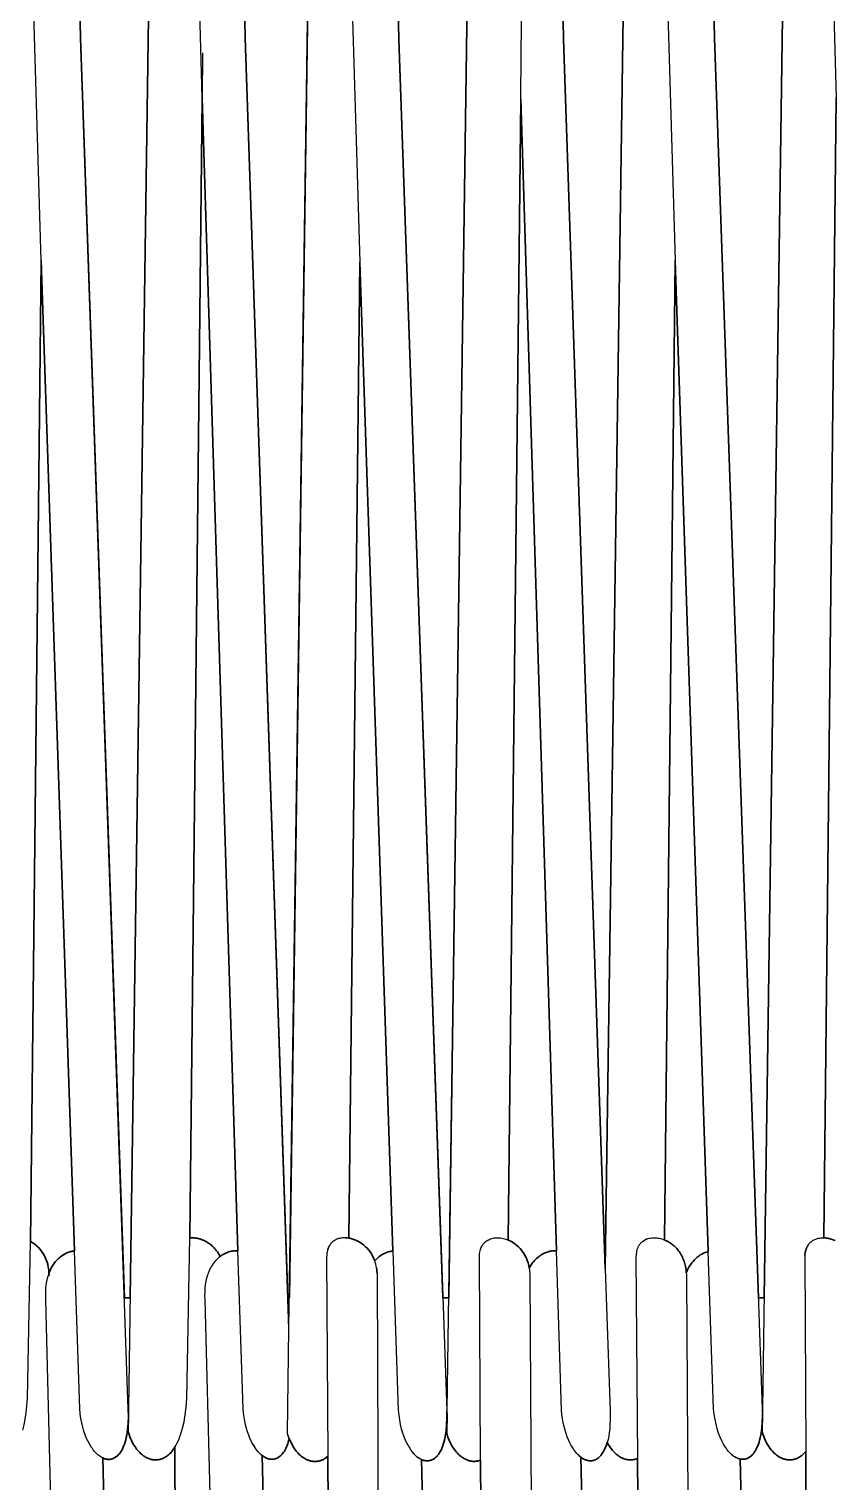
# Model space of a CAD drawing. Header units: millimetres. Extents: x 0 to 1881, y -1115 to 723.
# Drawn here: x 1247 to 1343.1, y -636 to -462.5 of the extents above; entities that cross this region are included whole.
import ezdxf

# ---------------------------------------------------------------- set-up
doc = ezdxf.new("R2010")
doc.units = ezdxf.units.MM
doc.layers.add('Blocks', color=7, linetype='Continuous')
doc.layers.add('Blocks$Inner', color=7, linetype='Continuous', lineweight=25, true_color=0x007f00)
doc.layers.add('Blocks$Outline', color=7, linetype='Continuous', lineweight=35, true_color=0xff3f3f)

# ---------------------------------------------------------------- blocks, each defined once
blk = doc.blocks.new('PK4 Lounge Chair Top')
at = {"layer": 'Blocks$Inner'}
for p, q in [((159.27, 80), (162.16, 282.22)), ((126.58, 83.06), (126.66, 83.14)), ((131.37, 81.77), (131.51, 81.51)), ((133.77, 82.11), (133.91, 82.13)), ((183.38, 82.66), (183.43, 82.76)), ((105.6, 57.18), (105.49, 57.18))]:
    blk.add_line(p, q, dxfattribs=at)
for points in [[(102.27, 60.82), (102.33, 61.55), (102.36, 62.35), (102.35, 63.23), (96.64, 226.92), (95.46, 282.34)], [(117.02, 59.43), (116.87, 59.77), (116.72, 60.14), (116.58, 60.52), (116.46, 60.93), (116.35, 61.36), (116.25, 61.81), (116.16, 62.28), (116.09, 62.78), (116.04, 63.29), (115.44, 82.15), (111.17, 219.81), (109.32, 287.45)], [(121.52, 72.84), (116.29, 226.92), (115.32, 281.6)], [(186.71, 303.68), (186.56, 303.31), (186.36, 302.74), (186.18, 302.11), (186.01, 301.43), (185.86, 300.7), (185.59, 299.07), (185.37, 297.22), (185.08, 292.82), (184.98, 287.45), (186.83, 219.81), (185.35, 83.7), (185.45, 83.69), (185.57, 83.68), (185.79, 83.65), (186.01, 83.61), (186.24, 83.55), (186.35, 83.51), (186.46, 83.47), (186.68, 83.37)], [(127.36, 287.27), (129.98, 200.19), (133.91, 82.13), (134.56, 63.12), (134.62, 62.52), (134.71, 61.96), (134.81, 61.42), (134.93, 60.91), (135.07, 60.43), (135.23, 59.98), (135.4, 59.56), (135.58, 59.17), (135.78, 58.81), (135.98, 58.49), (136.08, 58.34), (136.19, 58.19), (136.3, 58.06), (136.41, 57.93), (136.52, 57.82), (136.64, 57.71), (136.75, 57.61), (136.87, 57.51), (136.99, 57.43), (137.1, 57.35)], [(165.76, 300), (166.1, 301.66), (166.29, 302.39), (166.1, 301.66), (165.92, 300.86), (165.76, 300), (165.49, 298.07), (165.28, 295.85), (165.13, 293.35), (165.02, 287.45), (167.63, 200.36), (166.33, 83.46), (166.45, 83.4), (166.57, 83.35), (166.81, 83.22), (166.93, 83.15), (167.04, 83.08), (167.16, 83), (167.27, 82.91)], [(172.32, 302.3), (172.31, 301.3), (172.25, 300.17), (171.67, 294.42), (171.44, 292.06), (171.28, 289.34), (171.12, 282.34), (172.3, 226.92), (178.01, 63.23), (178.02, 62.42), (178, 61.68)], [(89.76, 60.75), (89.92, 61.38), (90.05, 62.07), (90.16, 62.82), (90.25, 63.63), (90.31, 64.5), (90.66, 83.27), (91.97, 200.36), (89.36, 287.45), (89.47, 293.35), (89.62, 295.85), (89.83, 298.07), (90.1, 300), (90.26, 300.86), (90.44, 301.66)], [(121.39, 60.2), (121.34, 60.36), (121.52, 72.84), (124.51, 282.05), (124.9, 282.24), (125.29, 282.46), (125.48, 282.58), (125.67, 282.71), (125.86, 282.85), (126.04, 283), (126.23, 283.17), (126.41, 283.36), (126.58, 283.57), (126.75, 283.8), (126.92, 284.05), (127.08, 284.33), (127.24, 284.64), (127.39, 284.98)], [(105.52, 282.22), (102.35, 60.54), (102.44, 60.24), (102.54, 59.95), (102.65, 59.67), (102.77, 59.41), (102.65, 59.67), (102.54, 59.95), (102.44, 60.24), (102.35, 60.54)], [(134.12, 281.69), (133.8, 281.91), (133.47, 282.16), (134.65, 226.74), (140.36, 63.05), (140.37, 62.18), (140.34, 61.38), (140.28, 60.66), (140.18, 60), (140.28, 60.66), (140.34, 61.38), (140.37, 62.18), (140.36, 63.05)], [(140.66, 59.5), (140.57, 59.71), (140.5, 59.92), (140.36, 60.36), (143.53, 282.05)], [(154.17, 62.1), (154.1, 62.6), (154.05, 63.12), (153.45, 82.15), (149.18, 219.63), (149.23, 225), (149.93, 282.16)], [(153.78, 281.48), (153.63, 281.52), (153.48, 281.57), (153.34, 281.62), (154.3, 226.74), (159.27, 80), (159.85, 63.05), (159.86, 61.92), (159.83, 61.4), (159.8, 60.91), (159.74, 60.46), (159.68, 60.03), (159.6, 59.64), (159.5, 59.27), (159.38, 58.88), (159.31, 58.7), (159.24, 58.52), (159.16, 58.36), (159.08, 58.21), (159, 58.07), (158.91, 57.94), (158.83, 57.82), (158.74, 57.7), (158.64, 57.6)], [(181.18, 282.22), (178.01, 60.54), (178.09, 60.26), (178.19, 59.99), (178.29, 59.73), (178.4, 59.48), (178.52, 59.24), (178.65, 59.01), (178.78, 58.79), (178.92, 58.59), (179.07, 58.4), (179.22, 58.22), (179.38, 58.05), (179.55, 57.9)], [(111.22, 225.18), (111.17, 219.81), (109.69, 83.69), (109.8, 83.7), (109.93, 83.71), (110.05, 83.71), (110.17, 83.7), (110.05, 83.71), (109.93, 83.71)], [(147.08, 83.63), (147.23, 83.59), (147.39, 83.55), (147.54, 83.49), (147.69, 83.43), (149.18, 219.63)], [(97.56, 59.37), (97.38, 59.75), (97.21, 60.17), (97.06, 60.62), (96.92, 61.1), (96.8, 61.61), (96.7, 62.14), (96.61, 62.7), (96.55, 63.29), (95.91, 82.14), (91.97, 200.36)], [(128.3, 83.7), (128.42, 83.69), (128.55, 83.68), (128.68, 83.66), (129.98, 200.19)], [(173.84, 58.37), (173.73, 58.53), (173.61, 58.7), (173.5, 58.87), (173.39, 59.06), (173.18, 59.46), (172.98, 59.9), (172.8, 60.38), (172.64, 60.89), (172.5, 61.44), (172.38, 62.02), (172.28, 62.64), (172.21, 63.29), (171.57, 82.06), (167.63, 200.36)], [(91.29, 82.85), (91.48, 82.68), (91.57, 82.59), (91.67, 82.5), (91.84, 82.3), (91.67, 82.5), (91.48, 82.68), (91.38, 82.77), (91.29, 82.85), (91.08, 83.01), (90.88, 83.14), (90.66, 83.27)], [(110.52, -395.02), (110.33, -394.27), (110.18, -393.45), (110.08, -392.55), (110.02, -391.57), (109.72, -362.55), (109.23, -257.04), (107.89, 58.69), (108.03, 58.91), (108.16, 59.16), (108.29, 59.42), (108.41, 59.69), (108.52, 59.99), (108.63, 60.3), (108.83, 60.98), (109, 61.74), (109.14, 62.58), (109.25, 63.5), (109.32, 64.5), (109.69, 83.69)], [(110.17, 83.7), (110.3, 83.69), (110.42, 83.67), (110.55, 83.65), (110.67, 83.63), (110.8, 83.59), (110.93, 83.56), (111.05, 83.51), (111.18, 83.47), (111.3, 83.41), (111.43, 83.35), (111.55, 83.29)], [(110.8, 83.59), (110.93, 83.56), (111.05, 83.51)], [(111.3, 83.41), (111.43, 83.35), (111.55, 83.29), (111.67, 83.22), (111.8, 83.15), (111.91, 83.07), (112.03, 82.99), (112.15, 82.9), (112.26, 82.81), (112.37, 82.71), (112.48, 82.61), (112.59, 82.5), (112.69, 82.39), (112.79, 82.27), (112.89, 82.15), (112.98, 82.02), (113.07, 81.89), (113.15, 81.76), (113.23, 81.61)], [(128.05, 83.7), (127.92, 83.69), (127.8, 83.67), (127.68, 83.65), (127.57, 83.63), (127.45, 83.6), (127.34, 83.56), (127.23, 83.52), (127.13, 83.47), (127.03, 83.41), (126.93, 83.35), (126.83, 83.29), (126.74, 83.22), (126.66, 83.14), (126.62, 83.1), (126.58, 83.06), (126.5, 82.97), (126.43, 82.87), (126.36, 82.77), (126.3, 82.67), (126.24, 82.55), (126.19, 82.43), (126.15, 82.31), (126.11, 82.18), (126.08, 82.04), (126.06, 81.9), (126.04, 81.75), (126.03, 81.6), (126.02, 81.43), (126.18, 57.63), (128.24, -257.04)], [(127.68, 83.65), (127.57, 83.63), (127.45, 83.6)], [(128.55, 83.68), (128.42, 83.69), (128.3, 83.7), (128.17, 83.7), (128.05, 83.7), (127.92, 83.69), (127.8, 83.67)], [(129.14, 83.55), (129.03, 83.58), (128.91, 83.61), (128.8, 83.64), (128.68, 83.66), (128.8, 83.64), (128.91, 83.61), (129.14, 83.55), (129.37, 83.47), (129.6, 83.37), (129.82, 83.26)], [(129.37, 83.47), (129.6, 83.37), (129.82, 83.26), (130.04, 83.13), (130.26, 82.99), (130.47, 82.82)], [(145.06, 83.3), (145.01, 83.25), (144.96, 83.21), (144.9, 83.16), (144.81, 83.07), (144.76, 83.01), (144.72, 82.96), (144.67, 82.9), (144.63, 82.85), (144.59, 82.79), (144.55, 82.72), (144.59, 82.79), (144.63, 82.85), (144.67, 82.9)], [(144.96, 83.21), (145.01, 83.25), (145.06, 83.3), (145.12, 83.34), (145.18, 83.37), (145.24, 83.41), (145.29, 83.44), (145.36, 83.47), (145.42, 83.5), (145.48, 83.53), (145.61, 83.58), (145.75, 83.62)], [(145.12, 83.34), (145.24, 83.41), (145.36, 83.47), (145.48, 83.53), (145.61, 83.58), (145.75, 83.62), (145.88, 83.65), (146.02, 83.68), (146.17, 83.69), (146.32, 83.7), (146.46, 83.7), (146.62, 83.7), (146.77, 83.68), (146.92, 83.66), (147.08, 83.63), (147.23, 83.59), (147.39, 83.55), (147.54, 83.49), (147.69, 83.43), (147.91, 83.33), (148.12, 83.22), (148.33, 83.09), (148.54, 82.95), (148.73, 82.79), (148.93, 82.61), (149.11, 82.43)], [(145.88, 83.65), (146.02, 83.68), (146.17, 83.69), (146.32, 83.7), (146.46, 83.7), (146.62, 83.7)], [(164.28, 83.57), (164.15, 83.52), (164.09, 83.49), (164.03, 83.46), (163.97, 83.43), (163.91, 83.39), (163.85, 83.36), (163.8, 83.32), (163.74, 83.28), (163.69, 83.24), (163.64, 83.19), (163.59, 83.15), (163.54, 83.1), (163.49, 83.05), (163.45, 83), (163.4, 82.95), (163.36, 82.89), (163.32, 82.83), (163.28, 82.77), (163.24, 82.71), (163.21, 82.65)], [(163.8, 83.32), (163.91, 83.39), (164.03, 83.46), (164.15, 83.52), (164.28, 83.57), (164.41, 83.61), (164.55, 83.64), (164.68, 83.67), (164.82, 83.69), (164.97, 83.7), (165.12, 83.7), (165.26, 83.7), (165.41, 83.69), (165.56, 83.67), (165.72, 83.64), (165.87, 83.6), (166.02, 83.56), (166.17, 83.51), (166.33, 83.46)], [(164.82, 83.69), (164.97, 83.7), (165.12, 83.7), (165.26, 83.7), (165.41, 83.69)], [(167.6, 82.63), (167.49, 82.73), (167.38, 82.82), (167.27, 82.91), (167.16, 83), (167.04, 83.08), (166.81, 83.22), (166.57, 83.35)], [(183.55, 82.94), (183.49, 82.85), (183.43, 82.76), (183.49, 82.85), (183.55, 82.94), (183.62, 83.02), (183.69, 83.1), (183.77, 83.17), (183.85, 83.24), (183.93, 83.3), (184.01, 83.36), (184.1, 83.41), (184.19, 83.46), (184.29, 83.5), (184.39, 83.54), (184.48, 83.58), (184.59, 83.61), (184.69, 83.64), (184.79, 83.66), (184.9, 83.67), (185.01, 83.69), (185.12, 83.7), (185.23, 83.7), (185.35, 83.7), (185.46, 83.69), (185.57, 83.68), (185.68, 83.67), (185.79, 83.65), (185.9, 83.63), (186.01, 83.61), (186.13, 83.58), (186.24, 83.55), (186.46, 83.47)], [(184.19, 83.46), (184.29, 83.5), (184.39, 83.54)], [(184.48, 83.58), (184.59, 83.61), (184.69, 83.64), (184.79, 83.66), (184.9, 83.67), (185.01, 83.69), (185.12, 83.7), (185.23, 83.7), (185.35, 83.7)], [(91.08, 83.01), (90.98, 83.08), (90.88, 83.14)], [(91.84, 82.3), (92.01, 82.09), (92.17, 81.86), (92.31, 81.61), (92.44, 81.36), (92.55, 81.08), (92.65, 80.8), (92.74, 80.5), (92.8, 80.18)], [(92.17, 81.86), (92.31, 81.61), (92.44, 81.36)], [(93.3, 80.36), (93.46, 80.6), (93.63, 80.83), (93.81, 81.03), (93.9, 81.13), (94, 81.22), (94.1, 81.31), (94.2, 81.39), (94.4, 81.55), (94.5, 81.62), (94.61, 81.68), (94.71, 81.75), (94.82, 81.8), (94.92, 81.85), (95.03, 81.9), (95.14, 81.95), (95.25, 81.99), (95.36, 82.02), (95.47, 82.05)], [(93.81, 81.03), (94, 81.22), (94.2, 81.39), (94.4, 81.55), (94.61, 81.68), (94.82, 81.8)], [(95.91, 82.14), (95.8, 82.12), (95.69, 82.1), (95.58, 82.08), (95.47, 82.05), (95.36, 82.02), (95.25, 81.99), (95.14, 81.95)], [(112.48, 82.61), (112.59, 82.5), (112.69, 82.39), (112.79, 82.27), (112.89, 82.15), (112.98, 82.02), (113.07, 81.89), (113.15, 81.76), (113.23, 81.61), (113.31, 81.47), (113.2, 81.39), (113.1, 81.3), (113, 81.21), (112.9, 81.11), (112.81, 81.01), (112.71, 80.9), (112.53, 80.67), (112.36, 80.42), (112.2, 80.16), (112.05, 79.87), (111.92, 79.56), (111.8, 79.23), (111.7, 78.88), (111.61, 78.51), (111.54, 78.12), (111.5, 77.7), (111.47, 77.27), (111.46, 76.81), (111.48, 76.33), (113.88, -16.62)], [(114.09, 81.92), (113.96, 81.86), (113.83, 81.8), (113.69, 81.72), (113.56, 81.65), (113.44, 81.56), (113.31, 81.47), (113.2, 81.39), (113.1, 81.3), (113, 81.21), (112.9, 81.11), (112.71, 80.9), (112.53, 80.67), (112.36, 80.42), (112.2, 80.16), (112.05, 79.87), (111.92, 79.56), (111.8, 79.23)], [(115.44, 82.15), (115.31, 82.15), (115.18, 82.15), (115.04, 82.15), (114.91, 82.13), (114.77, 82.11), (114.63, 82.09), (114.5, 82.05), (114.36, 82.02), (114.23, 81.97), (114.09, 81.92), (113.96, 81.86), (113.83, 81.8)], [(126.06, 81.9), (126.04, 81.75), (126.03, 81.6)], [(126.15, 82.31), (126.19, 82.43), (126.24, 82.55)], [(130.04, 83.13), (130.26, 82.99), (130.47, 82.82), (130.67, 82.64), (130.86, 82.45), (131.04, 82.24), (131.21, 82.01)], [(131.97, 80.13), (131.93, 80.34), (131.88, 80.55), (131.82, 80.75), (131.76, 80.94), (131.64, 81.23), (131.51, 81.51), (131.44, 81.64), (131.37, 81.77), (131.29, 81.89), (131.21, 82.01), (131.13, 82.13), (131.04, 82.24), (130.86, 82.45), (130.67, 82.64)], [(131.76, 80.94), (131.88, 81.07), (132, 81.19), (132.12, 81.31), (132.25, 81.42), (132.38, 81.52), (132.51, 81.61), (132.65, 81.69), (132.79, 81.77), (132.92, 81.84), (133.06, 81.9), (133.2, 81.96), (133.35, 82.01), (133.49, 82.05), (133.63, 82.08), (133.77, 82.11), (133.63, 82.08), (133.49, 82.05), (133.35, 82.01), (133.2, 81.96)], [(147.48, -358.01), (147.26, -257.04), (146.08, -172.26), (144.39, 57.15), (144.25, 81.43), (144.25, 81.63), (144.27, 81.81), (144.29, 81.98), (144.33, 82.15), (144.37, 82.3), (144.4, 82.38), (144.42, 82.45), (144.45, 82.52), (144.48, 82.59), (144.52, 82.66), (144.48, 82.59), (144.45, 82.52), (144.42, 82.45), (144.4, 82.38), (144.37, 82.3)], [(144.9, 83.16), (144.86, 83.12), (144.81, 83.07)], [(149.28, 82.22), (149.11, 82.43), (148.93, 82.61), (148.73, 82.79)], [(150.06, 80.7), (149.97, 80.99), (149.91, 81.13), (149.86, 81.27), (149.73, 81.53), (149.59, 81.77), (149.44, 82), (149.28, 82.22), (149.44, 82), (149.59, 81.77), (149.73, 81.53), (149.86, 81.27), (149.97, 80.99), (150.06, 80.7), (150.14, 80.4), (150.2, 80.08), (150.35, 80.35), (150.52, 80.6), (150.69, 80.83), (150.88, 81.04), (150.97, 81.14), (151.07, 81.23), (151.17, 81.32), (151.27, 81.4), (151.37, 81.48), (151.47, 81.56), (151.58, 81.63), (151.68, 81.69)], [(152.23, 81.96), (152.12, 81.91), (152.01, 81.86), (151.9, 81.81), (151.79, 81.75), (151.68, 81.69), (151.58, 81.63), (151.47, 81.56), (151.37, 81.48), (151.27, 81.4), (151.07, 81.23), (150.88, 81.04)], [(152.01, 81.86), (152.12, 81.91), (152.23, 81.96), (152.34, 81.99), (152.45, 82.03), (152.56, 82.06), (152.67, 82.09), (152.78, 82.11), (152.9, 82.13), (153.01, 82.14), (153.12, 82.15), (153.23, 82.15), (153.34, 82.15), (153.45, 82.15), (153.34, 82.15), (153.23, 82.15)], [(153.01, 82.14), (152.9, 82.13), (152.78, 82.11), (152.67, 82.09), (152.56, 82.06), (152.45, 82.03), (152.34, 81.99)], [(163.45, 83), (163.4, 82.95), (163.36, 82.89), (163.32, 82.83), (163.28, 82.77), (163.24, 82.71), (163.21, 82.65), (163.18, 82.58), (163.15, 82.51), (163.12, 82.44), (163.09, 82.37), (163.07, 82.29), (163.02, 82.14), (162.99, 81.98), (162.96, 81.8), (162.95, 81.62), (162.94, 81.43), (163.13, 57.37), (165.1, -172.26)], [(163.12, 82.44), (163.09, 82.37), (163.07, 82.29), (163.02, 82.14), (162.99, 81.98), (162.96, 81.8), (162.95, 81.62), (162.94, 81.43)], [(163.59, 83.15), (163.54, 83.1), (163.49, 83.05)], [(167.38, 82.82), (167.49, 82.73), (167.6, 82.63), (167.7, 82.53), (167.8, 82.42), (167.9, 82.31), (167.99, 82.19), (168.08, 82.07), (168.17, 81.94), (168.26, 81.81), (168.34, 81.68), (168.41, 81.54), (168.48, 81.39), (168.55, 81.24), (168.61, 81.09), (168.67, 80.93), (168.72, 80.77), (168.77, 80.6), (168.85, 80.26), (168.88, 80.08), (168.91, 79.89), (168.94, 79.51), (168.96, 79.37), (168.96, 79.29), (168.96, 79.25), (168.97, 79.22), (169.14, 52.37)], [(167.9, 82.31), (167.99, 82.19), (168.08, 82.07), (168.17, 81.94), (168.26, 81.81), (168.34, 81.68), (168.41, 81.54), (168.48, 81.39), (168.55, 81.24), (168.61, 81.09), (168.67, 80.93), (168.72, 80.77), (168.77, 80.6), (168.82, 80.43), (168.85, 80.26), (168.91, 79.89), (168.93, 79.71), (168.94, 79.51), (169.05, 79.78), (169.17, 80.03), (169.3, 80.27)], [(171.57, 82.06), (171.38, 82), (171.18, 81.94), (170.99, 81.85), (170.8, 81.76), (170.61, 81.65), (170.43, 81.53), (170.25, 81.39), (170.08, 81.24), (169.91, 81.07), (169.75, 80.89), (169.59, 80.7), (169.44, 80.49), (169.3, 80.27), (169.17, 80.03), (169.05, 79.78)], [(170.43, 81.53), (170.61, 81.65), (170.8, 81.76), (170.99, 81.85), (171.18, 81.94), (171.38, 82)], [(183.1, 81.58), (183.11, 81.72), (183.13, 81.85), (183.15, 81.98), (183.17, 82.11), (183.2, 82.23), (183.24, 82.35), (183.28, 82.46), (183.33, 82.56), (183.38, 82.66), (183.33, 82.56), (183.28, 82.46), (183.24, 82.35), (183.2, 82.23), (183.17, 82.11), (183.15, 81.98), (183.13, 81.85), (183.11, 81.72), (183.1, 81.58), (183.1, 81.43), (183.2, 58.19), (184.53, -257.04)], [(183.62, 83.02), (183.69, 83.1), (183.77, 83.17)], [(93.15, 80.1), (93.01, 79.81), (92.88, 79.51), (92.77, 79.19), (92.67, 78.84), (92.59, 78.47), (92.52, 78.09), (92.48, 77.68), (92.45, 77.25), (92.45, 76.8), (92.46, 76.33)], [(92.65, 80.8), (92.74, 80.5), (92.8, 80.18), (92.85, 79.86), (92.88, 79.51), (92.89, 79.37), (92.9, 79.29), (92.9, 79.25), (92.9, 79.22), (92.9, 79.29), (92.89, 79.37), (92.88, 79.51), (93.01, 79.81), (93.15, 80.1), (93.3, 80.36), (93.46, 80.6), (93.63, 80.83)], [(150.69, 80.83), (150.6, 80.71), (150.52, 80.6), (150.35, 80.35), (150.2, 80.08), (150.23, 79.87), (150.25, 79.66), (150.26, 79.44), (150.27, 79.22), (150.49, 38.26), (151.69, -175.59), (153.25, -373.06)], [(170.25, 81.39), (170.08, 81.24), (169.91, 81.07), (169.75, 80.89)], [(132.04, 79.45), (132.04, 79.22), (132.32, 5.72), (132.99, -175.59), (134.24, -373.3), (134.12, -373.37), (134.01, -373.46), (133.89, -373.55), (133.78, -373.65), (133.67, -373.77), (133.56, -373.89)], [(92.48, 77.68), (92.45, 77.25), (92.45, 76.8), (92.46, 76.33), (93.08, 52.36), (104.1, -373.5), (103.93, -373.39), (103.75, -373.3), (103.66, -373.25), (103.57, -373.21), (103.47, -373.17), (103.38, -373.14), (103.29, -373.11), (103.2, -373.09), (103.1, -373.06), (103.01, -373.05), (102.92, -373.03), (102.82, -373.02), (102.73, -373.02), (102.63, -373.01), (102.54, -373.02)], [(155.04, 59.23), (154.89, 59.58), (154.74, 59.94), (154.6, 60.33), (154.47, 60.74), (154.36, 61.17), (154.26, 61.62), (154.17, 62.1), (154.1, 62.6), (154.05, 63.12)], [(99.68, 57.29), (99.6, 57.31), (99.53, 57.33), (99.45, 57.35), (99.38, 57.38), (99.3, 57.42), (99.19, 57.47), (99.07, 57.54), (98.95, 57.62), (98.84, 57.7), (98.72, 57.8), (98.61, 57.9), (98.5, 58.01), (98.38, 58.13), (98.27, 58.25), (98.17, 58.39), (98.06, 58.53), (97.96, 58.68), (97.75, 59.01), (97.56, 59.37), (97.38, 59.75), (97.21, 60.17), (97.06, 60.62), (96.92, 61.1)], [(100.95, 57.59), (101.01, 57.65), (101.07, 57.7), (101.14, 57.77), (101.2, 57.83), (101.26, 57.9), (101.38, 58.05), (101.49, 58.22), (101.6, 58.4), (101.7, 58.6), (101.79, 58.82), (101.88, 59.06), (101.96, 59.31), (102.04, 59.57), (102.11, 59.86), (102.17, 60.16), (102.27, 60.82), (102.33, 61.55), (102.36, 62.35)], [(134.93, 60.91), (135.07, 60.43), (135.23, 59.98), (135.4, 59.56), (135.58, 59.17)], [(177.87, 60.38), (177.95, 61), (178, 61.68), (177.95, 61), (177.87, 60.38), (177.76, 59.82), (177.7, 59.56), (177.63, 59.31), (177.55, 59.08), (177.47, 58.87), (177.38, 58.67), (177.29, 58.48), (177.2, 58.3), (177.1, 58.14), (176.99, 58), (176.94, 57.93), (176.88, 57.87), (176.83, 57.8), (176.77, 57.75), (176.71, 57.69), (176.66, 57.64), (176.6, 57.59), (176.54, 57.55), (176.48, 57.51), (176.41, 57.47), (176.35, 57.43), (176.29, 57.4), (176.23, 57.37), (176.16, 57.35), (176.1, 57.33), (176.03, 57.31), (175.97, 57.29), (175.9, 57.28), (175.84, 57.27), (175.77, 57.26), (175.71, 57.26), (175.64, 57.26), (175.57, 57.26), (175.5, 57.27)], [(101.96, 59.31), (102.04, 59.57), (102.11, 59.86)], [(104.21, 57.65), (104.03, 57.78), (103.85, 57.93), (103.67, 58.1), (103.51, 58.28), (103.34, 58.48), (103.19, 58.69), (103.04, 58.92), (102.9, 59.16), (102.77, 59.41)], [(105.9, 57.2), (106, 57.22), (106.1, 57.24), (106.2, 57.27), (106.3, 57.3), (106.4, 57.33), (106.5, 57.38), (106.6, 57.42), (106.7, 57.48), (106.8, 57.54), (106.9, 57.6), (106.99, 57.67), (107.09, 57.75), (107.18, 57.83), (107.28, 57.91), (107.37, 58.01), (107.46, 58.1), (107.55, 58.21), (107.72, 58.44), (107.89, 58.69), (108.03, 58.91), (108.16, 59.16), (108.29, 59.42), (108.41, 59.69), (108.52, 59.99), (108.63, 60.3)], [(128.73, -362.55), (128.21, -353.79), (118.31, 57.72), (118.21, 57.8), (118.11, 57.89), (118.01, 57.99), (117.92, 58.09), (117.82, 58.2), (117.73, 58.31), (117.54, 58.55), (117.36, 58.82), (117.19, 59.12), (117.02, 59.43), (117.19, 59.12), (117.36, 58.82), (117.54, 58.55)], [(121.3, 58.91), (121.37, 59.1), (121.44, 59.3), (121.37, 59.1), (121.3, 58.91), (121.22, 58.73), (121.15, 58.56), (121.06, 58.4), (120.98, 58.25), (120.89, 58.11), (120.79, 57.99), (120.7, 57.87), (120.6, 57.76), (120.55, 57.71), (120.5, 57.67), (120.45, 57.62)], [(121.44, 59.3), (121.56, 59.74), (121.44, 60.04), (121.39, 60.2), (121.44, 60.04), (121.56, 59.74), (121.65, 59.52), (121.74, 59.3), (121.85, 59.1), (121.95, 58.9), (122.07, 58.71), (122.19, 58.52)], [(123.92, 57.11), (123.76, 57.17), (123.61, 57.24), (123.45, 57.32), (123.3, 57.42), (123.15, 57.52), (123, 57.63), (122.85, 57.76), (122.71, 57.89), (122.58, 58.04), (122.44, 58.19), (122.31, 58.35), (122.19, 58.52), (122.07, 58.71), (121.95, 58.9), (121.85, 59.1), (121.74, 59.3), (121.65, 59.52)], [(140.12, 59.7), (140.05, 59.41), (139.98, 59.15), (139.9, 58.9), (139.81, 58.66), (139.71, 58.44), (139.61, 58.24), (139.51, 58.06), (139.4, 57.89), (139.28, 57.74), (139.22, 57.67), (139.16, 57.6), (139.1, 57.54), (139.03, 57.49), (138.97, 57.43), (138.91, 57.38), (138.84, 57.33), (138.77, 57.29), (138.71, 57.25), (138.64, 57.22)], [(140.18, 60), (140.12, 59.7), (140.05, 59.41), (139.98, 59.15)], [(141.76, 57.85), (141.63, 57.98), (141.51, 58.12), (141.39, 58.26), (141.27, 58.42), (141.16, 58.58), (141.05, 58.75), (140.94, 58.93), (140.84, 59.11), (140.75, 59.3), (140.66, 59.5), (140.57, 59.71), (140.5, 59.92)], [(156.05, 57.79), (155.95, 57.89), (155.85, 58), (155.76, 58.11), (155.57, 58.35), (155.39, 58.62), (155.21, 58.92), (155.04, 59.23), (154.89, 59.58), (154.74, 59.94)], [(160.36, 58.08), (160.25, 58.19), (160.15, 58.31), (160.05, 58.43), (159.85, 58.69), (159.67, 58.97), (159.5, 59.27)], [(159.74, 60.46), (159.68, 60.03), (159.6, 59.64)], [(177.38, 58.67), (177.47, 58.87), (177.55, 59.08), (177.63, 59.31)], [(178.4, 59.48), (178.52, 59.24), (178.65, 59.01), (178.78, 58.79)], [(109.72, -362.55), (109.19, -353.79), (99.3, 57.42), (99.19, 57.47), (99.07, 57.54)], [(99.9, 57.25), (99.82, 57.26), (99.75, 57.27), (99.68, 57.29), (99.6, 57.31), (99.53, 57.33), (99.45, 57.35), (99.38, 57.38)], [(100.26, 57.27), (100.19, 57.26), (100.12, 57.25), (100.04, 57.25), (99.97, 57.25), (99.9, 57.25), (99.97, 57.25), (100.04, 57.25), (100.12, 57.25), (100.15, 57.26), (100.19, 57.26), (100.23, 57.27), (100.26, 57.27), (100.33, 57.29), (100.4, 57.31), (100.47, 57.33), (100.54, 57.35), (100.61, 57.38), (100.68, 57.42), (100.75, 57.46)], [(100.33, 57.29), (100.4, 57.31), (100.47, 57.33)], [(100.61, 57.38), (100.68, 57.42), (100.75, 57.46), (100.82, 57.5), (100.88, 57.54), (100.95, 57.59), (101.01, 57.65), (101.07, 57.7), (101.14, 57.77), (101.2, 57.83)], [(101.26, 57.9), (101.32, 57.97), (101.38, 58.05)], [(105.29, 57.21), (105.19, 57.22), (105.09, 57.25), (104.99, 57.27), (104.89, 57.3), (104.79, 57.34), (104.69, 57.38), (104.6, 57.43), (104.5, 57.47), (104.4, 57.53), (104.31, 57.59), (104.21, 57.65), (104.03, 57.78), (103.85, 57.93), (103.67, 58.1), (103.51, 58.28)], [(104.6, 57.43), (104.69, 57.38), (104.79, 57.34), (104.89, 57.3), (104.99, 57.27), (105.09, 57.25), (105.19, 57.22)], [(105.8, 57.19), (105.7, 57.18), (105.6, 57.18), (105.7, 57.18), (105.8, 57.19), (105.9, 57.2), (106, 57.22), (106.1, 57.24), (106.2, 57.27), (106.3, 57.3), (106.4, 57.33), (106.5, 57.38), (106.6, 57.42)], [(106.9, 57.6), (106.99, 57.67), (107.09, 57.75)], [(107.18, 57.83), (107.28, 57.91), (107.37, 58.01), (107.46, 58.1), (107.55, 58.21), (107.72, 58.44), (107.89, 58.69)], [(117.82, 58.2), (117.92, 58.09), (118.01, 57.99), (118.11, 57.89), (118.21, 57.8), (118.31, 57.72), (118.43, 57.63), (118.55, 57.56), (118.67, 57.49), (118.79, 57.43), (118.85, 57.4), (118.91, 57.37), (119.03, 57.33), (119.09, 57.32)], [(119.5, 57.26), (119.44, 57.26), (119.38, 57.26), (119.32, 57.27), (119.27, 57.28), (119.21, 57.29), (119.15, 57.3), (119.09, 57.32), (119.03, 57.33), (118.97, 57.35), (118.91, 57.37), (118.85, 57.4), (118.79, 57.43), (118.67, 57.49)], [(119.32, 57.27), (119.27, 57.28), (119.21, 57.29), (119.15, 57.3)], [(119.85, 57.31), (119.79, 57.29), (119.73, 57.28), (119.68, 57.27), (119.62, 57.27), (119.56, 57.26), (119.5, 57.26), (119.44, 57.26), (119.38, 57.26)], [(120.13, 57.41), (120.07, 57.39), (120.02, 57.36), (119.96, 57.34), (119.91, 57.32), (119.85, 57.31), (119.79, 57.29), (119.73, 57.28), (119.68, 57.27), (119.62, 57.27)], [(121.15, 58.56), (121.06, 58.4), (120.98, 58.25), (120.89, 58.11), (120.79, 57.99), (120.7, 57.87), (120.6, 57.76), (120.5, 57.67), (120.45, 57.62), (120.4, 57.58), (120.34, 57.54), (120.29, 57.51), (120.24, 57.47), (120.18, 57.44), (120.13, 57.41), (120.07, 57.39), (120.02, 57.36), (119.96, 57.34), (119.91, 57.32)], [(120.18, 57.44), (120.24, 57.47), (120.29, 57.51), (120.34, 57.54), (120.4, 57.58)], [(122.58, 58.04), (122.71, 57.89), (122.85, 57.76)], [(124.9, 57.02), (124.82, 57.01), (124.74, 57), (124.66, 57), (124.57, 57), (124.49, 57), (124.41, 57.01), (124.33, 57.02), (124.25, 57.03), (124.17, 57.05), (124.09, 57.07), (124, 57.09), (123.92, 57.11), (123.84, 57.14), (123.76, 57.17), (123.61, 57.24), (123.45, 57.32), (123.3, 57.42)], [(126.02, 57.51), (125.95, 57.45), (125.87, 57.39), (125.79, 57.34), (125.71, 57.3), (125.63, 57.25), (125.55, 57.21), (125.47, 57.18), (125.39, 57.14), (125.31, 57.11), (125.23, 57.09), (125.15, 57.06), (125.07, 57.05)], [(125.71, 57.3), (125.63, 57.25), (125.55, 57.21)], [(125.79, 57.34), (125.87, 57.39), (126.02, 57.51), (126.18, 57.63)], [(136.75, 57.61), (136.64, 57.71), (136.52, 57.82), (136.41, 57.93), (136.3, 58.06)], [(138.5, 57.16), (138.43, 57.14), (138.36, 57.12), (138.29, 57.1), (138.22, 57.09), (138.15, 57.08), (138.08, 57.08), (138, 57.08), (137.93, 57.08), (137.86, 57.09), (137.78, 57.1), (137.71, 57.11), (137.64, 57.13), (137.56, 57.15), (137.49, 57.17), (137.41, 57.2), (137.34, 57.23), (137.22, 57.29), (137.1, 57.35), (136.99, 57.43), (136.87, 57.51)], [(138.77, 57.29), (138.71, 57.25), (138.64, 57.22), (138.57, 57.19), (138.5, 57.16), (138.43, 57.14), (138.36, 57.12), (138.29, 57.1), (138.22, 57.09), (138.15, 57.08), (138.08, 57.08), (138, 57.08), (137.93, 57.08), (137.86, 57.09), (137.78, 57.1)], [(138.91, 57.38), (138.97, 57.43), (139.03, 57.49), (139.1, 57.54), (139.16, 57.6), (139.22, 57.67), (139.28, 57.74), (139.34, 57.81), (139.4, 57.89), (139.51, 58.06)], [(143.48, 57.01), (143.33, 57.03), (143.26, 57.04), (143.18, 57.06), (143.11, 57.07), (143.03, 57.09), (142.88, 57.14), (142.74, 57.19), (142.59, 57.26), (142.45, 57.34), (142.31, 57.42), (142.17, 57.52), (142.03, 57.62), (141.89, 57.73), (141.76, 57.85), (141.63, 57.98), (141.51, 58.12), (141.39, 58.26), (141.27, 58.42)], [(142.17, 57.52), (142.31, 57.42), (142.45, 57.34), (142.59, 57.26)], [(156.69, 57.31), (156.57, 57.37), (156.46, 57.45), (156.35, 57.53), (156.25, 57.61), (156.15, 57.7), (156.05, 57.79), (155.95, 57.89), (155.85, 58), (155.76, 58.11), (155.57, 58.35), (155.39, 58.62)], [(156.35, 57.53), (166.24, -353.79), (166.49, -358.01)], [(156.46, 57.45), (156.57, 57.37), (156.69, 57.31), (156.8, 57.25), (156.92, 57.2), (156.97, 57.18), (157.03, 57.16), (157.09, 57.14), (157.14, 57.13), (157.26, 57.1)], [(156.8, 57.25), (156.86, 57.22), (156.92, 57.2), (156.97, 57.18), (157.03, 57.16), (157.14, 57.13), (157.2, 57.11), (157.26, 57.1), (157.32, 57.09), (157.37, 57.09), (157.43, 57.08), (157.48, 57.08), (157.54, 57.08), (157.6, 57.08), (157.65, 57.09)], [(158.35, 57.35), (158.3, 57.32), (158.24, 57.28), (158.19, 57.25), (158.14, 57.23), (158.09, 57.2), (158.03, 57.18), (157.98, 57.16), (157.93, 57.14), (157.87, 57.13), (157.82, 57.11), (157.76, 57.1), (157.71, 57.09), (157.65, 57.09), (157.6, 57.08), (157.54, 57.08), (157.48, 57.08)], [(159.31, 58.7), (159.24, 58.52), (159.16, 58.36), (159.08, 58.21), (159, 58.07), (158.91, 57.94), (158.83, 57.82), (158.74, 57.7), (158.64, 57.6), (158.55, 57.51), (158.45, 57.42), (158.4, 57.39), (158.35, 57.35), (158.3, 57.32), (158.24, 57.28), (158.19, 57.25), (158.14, 57.23), (158.09, 57.2), (158.03, 57.18), (157.98, 57.16), (157.93, 57.14), (157.87, 57.13)], [(158.55, 57.51), (158.5, 57.46), (158.45, 57.42)], [(160.57, 57.88), (160.46, 57.98), (160.36, 58.08), (160.25, 58.19), (160.15, 58.31), (160.05, 58.43), (159.85, 58.69)], [(163.13, 57.37), (163.01, 57.32), (162.89, 57.28), (162.76, 57.24), (162.63, 57.22), (162.51, 57.2), (162.38, 57.19), (162.26, 57.19), (162.13, 57.19), (162.01, 57.2), (161.88, 57.22), (161.76, 57.25), (161.63, 57.28), (161.51, 57.32), (161.39, 57.37), (161.27, 57.42), (161.15, 57.48), (161.03, 57.55), (160.91, 57.62), (160.8, 57.7), (160.68, 57.79), (160.57, 57.88), (160.68, 57.79), (160.8, 57.7), (160.91, 57.62), (161.03, 57.55)], [(174.09, 58.09), (173.96, 58.23), (173.84, 58.37), (173.73, 58.53), (173.61, 58.7)], [(184.86, -337.34), (175.37, 57.29), (175.44, 57.28), (175.5, 57.27), (175.57, 57.26), (175.64, 57.26)], [(175.71, 57.26), (175.77, 57.26), (175.84, 57.27), (175.9, 57.28)], [(176.16, 57.35), (176.23, 57.37), (176.29, 57.4), (176.35, 57.43), (176.41, 57.47)], [(177.1, 58.14), (176.99, 58), (176.88, 57.87), (176.77, 57.75)], [(179.22, 58.22), (179.38, 58.05), (179.55, 57.9), (179.72, 57.76), (179.89, 57.64), (180.07, 57.53), (180.16, 57.48), (180.25, 57.43), (180.34, 57.39), (180.43, 57.35), (180.52, 57.32), (180.62, 57.28)], [(180.43, 57.35), (180.52, 57.32), (180.62, 57.28), (180.71, 57.26), (180.8, 57.24), (180.9, 57.22), (180.99, 57.2), (181.09, 57.19), (181.18, 57.19), (181.28, 57.18), (181.37, 57.19), (181.47, 57.19), (181.56, 57.2), (181.66, 57.22), (181.75, 57.24), (181.85, 57.26), (181.94, 57.29), (182.03, 57.33), (182.13, 57.36), (182.22, 57.41), (182.31, 57.45), (182.41, 57.51), (182.5, 57.56), (182.59, 57.62), (182.68, 57.69), (182.77, 57.76), (182.85, 57.84), (182.94, 57.92), (183.03, 58.01), (183.2, 58.19), (183.03, 58.01), (182.94, 57.92), (182.85, 57.84), (182.77, 57.76)], [(181.18, 57.19), (181.09, 57.19), (180.99, 57.2), (180.9, 57.22), (180.8, 57.24), (180.71, 57.26)], [(182.13, 57.36), (182.22, 57.41), (182.31, 57.45)], [(182.41, 57.51), (182.5, 57.56), (182.59, 57.62)], [(124.66, 57), (124.57, 57), (124.49, 57)], [(125.47, 57.18), (125.39, 57.14), (125.31, 57.11), (125.23, 57.09), (125.15, 57.06), (125.07, 57.05), (124.98, 57.03), (124.9, 57.02), (124.82, 57.01), (124.74, 57)], [(147.75, -391.75), (147.73, -391.57), (147.48, -358.01), (147.22, -353.79), (137.34, 57.23)], [(137.64, 57.13), (137.56, 57.15), (137.49, 57.17)], [(143.79, 57.02), (143.71, 57.01), (143.64, 57.01), (143.56, 57.01), (143.48, 57.01), (143.41, 57.02), (143.33, 57.03), (143.26, 57.04), (143.18, 57.06), (143.03, 57.09), (142.88, 57.14)], [(144.24, 57.1), (144.17, 57.08), (144.09, 57.06), (144.02, 57.04), (143.94, 57.03), (143.86, 57.02), (143.79, 57.02), (143.71, 57.01), (143.64, 57.01)], [(144.39, 57.15), (144.32, 57.12), (144.24, 57.1), (144.17, 57.08), (144.09, 57.06)], [(157.43, 57.08), (157.37, 57.09), (157.32, 57.09)]]:
    blk.add_lwpolyline(points, dxfattribs=at)
for points in [[(132.02, 79.68), (132.04, 79.45), (132.02, 79.68), (132, 79.91), (131.97, 80.13), (132, 79.91)], [(174.21, 57.96), (174.09, 58.09), (174.21, 57.96), (174.34, 57.84), (174.46, 57.74), (174.59, 57.64), (174.72, 57.56), (174.78, 57.52), (174.85, 57.48), (174.98, 57.42), (175.04, 57.39), (175.11, 57.36), (175.17, 57.34), (175.24, 57.32), (175.3, 57.3), (175.24, 57.32), (175.17, 57.34), (175.11, 57.36), (174.98, 57.42), (174.91, 57.45), (174.85, 57.48), (174.72, 57.56), (174.59, 57.64), (174.46, 57.74), (174.34, 57.84)], [(105.29, 57.21), (105.39, 57.19), (105.49, 57.18), (105.39, 57.19)]]:
    blk.add_lwpolyline(points, close=True, dxfattribs=at)
at = {"layer": 'Blocks$Outline'}
for points in [[(95.46, 282.34), (96.64, 226.92), (101.89, 76.53), (102.58, 76.53), (105.52, 282.22)], [(115.32, 281.6), (116.29, 226.92), (121.4, 76.53), (121.57, 76.53), (124.51, 282.05)], [(133.47, 282.16), (134.65, 226.74), (139.89, 76.53), (140.59, 76.53), (143.52, 281.82)], [(153.34, 281.62), (154.3, 226.74), (159.27, 80), (162.16, 282.22)], [(171.12, 282.34), (172.3, 226.92), (177.55, 76.53), (178.24, 76.53), (181.18, 282.22)], [(186.83, 219.81), (185.35, 83.7), (185.45, 83.69), (185.57, 83.68), (185.68, 83.67), (185.79, 83.65), (185.9, 83.63), (186.01, 83.61), (186.01, 83.61), (186.13, 83.58), (186.24, 83.55), (186.35, 83.51), (186.46, 83.47), (186.68, 83.37)], [(109.23, -257.04), (107.89, 58.69), (107.72, 58.44), (107.55, 58.21), (107.46, 58.1), (107.37, 58.01), (107.28, 57.91), (107.18, 57.83), (107.09, 57.75), (106.99, 57.67), (106.9, 57.6), (106.8, 57.54), (106.7, 57.48), (106.6, 57.42), (106.5, 57.38), (106.4, 57.33), (106.3, 57.3), (106.2, 57.27), (106.1, 57.24), (106, 57.22), (105.9, 57.2), (105.8, 57.19), (105.8, 57.19), (105.7, 57.18), (105.6, 57.18), (105.49, 57.18), (105.39, 57.19), (105.29, 57.21), (105.29, 57.21), (105.19, 57.22), (105.09, 57.25), (104.99, 57.27), (104.89, 57.3), (104.79, 57.34), (104.69, 57.38), (104.6, 57.43), (104.5, 57.47), (104.4, 57.53), (104.31, 57.59), (104.21, 57.65), (104.03, 57.78), (103.85, 57.93), (103.67, 58.1), (103.51, 58.28), (103.51, 58.28), (103.34, 58.48), (103.19, 58.69), (103.04, 58.92), (102.9, 59.16), (102.77, 59.41), (102.65, 59.67), (102.54, 59.95), (102.44, 60.24), (102.35, 60.54), (102.38, 62.72), (102.36, 62.72), (102.36, 62.35), (102.33, 61.55), (102.27, 60.82), (102.17, 60.16), (102.11, 59.86), (102.04, 59.57), (101.96, 59.31), (101.88, 59.06), (101.79, 58.82), (101.7, 58.6), (101.6, 58.4), (101.49, 58.22), (101.38, 58.05), (101.32, 57.97), (101.26, 57.9), (101.2, 57.83), (101.2, 57.83), (101.14, 57.77), (101.07, 57.7), (101.01, 57.65), (100.95, 57.59), (100.88, 57.54), (100.82, 57.5), (100.75, 57.46), (100.68, 57.42), (100.61, 57.38), (100.54, 57.35), (100.47, 57.33), (100.4, 57.31), (100.33, 57.29), (100.26, 57.27), (100.23, 57.27), (100.19, 57.26), (100.15, 57.26), (100.12, 57.25), (100.04, 57.25), (99.97, 57.25), (99.9, 57.25), (99.9, 57.25), (99.82, 57.26), (99.75, 57.27), (99.68, 57.29), (99.6, 57.31), (99.53, 57.33), (99.45, 57.35), (99.38, 57.38), (99.38, 57.38), (99.3, 57.42), (109.19, -353.79)], [(146.08, -172.26), (144.39, 57.15), (144.32, 57.12), (144.24, 57.1), (144.17, 57.08), (144.09, 57.06), (144.02, 57.04), (143.94, 57.03), (143.86, 57.02), (143.79, 57.02), (143.71, 57.01), (143.64, 57.01), (143.56, 57.01), (143.48, 57.01), (143.41, 57.02), (143.33, 57.03), (143.26, 57.04), (143.18, 57.06), (143.11, 57.07), (143.03, 57.09), (142.88, 57.14), (142.74, 57.19), (142.59, 57.26), (142.45, 57.34), (142.31, 57.42), (142.17, 57.52), (142.03, 57.62), (141.89, 57.73), (141.76, 57.85), (141.63, 57.98), (141.51, 58.12), (141.39, 58.26), (141.27, 58.42), (141.16, 58.58), (141.05, 58.75), (140.94, 58.93), (140.84, 59.11), (140.75, 59.3), (140.66, 59.5), (140.66, 59.5), (140.57, 59.71), (140.5, 59.92), (140.36, 60.36), (140.39, 62.72), (140.36, 62.72), (140.37, 62.18), (140.34, 61.38), (140.28, 60.66), (140.18, 60), (140.18, 60), (140.12, 59.7), (140.12, 59.7), (140.05, 59.41), (139.98, 59.15), (139.98, 59.15), (139.9, 58.9), (139.81, 58.66), (139.71, 58.44), (139.61, 58.24), (139.51, 58.06), (139.4, 57.89), (139.34, 57.81), (139.28, 57.74), (139.22, 57.67), (139.16, 57.6), (139.1, 57.54), (139.03, 57.49), (138.97, 57.43), (138.91, 57.38), (138.84, 57.33), (138.77, 57.29), (138.71, 57.25), (138.64, 57.22), (138.57, 57.19), (138.5, 57.16), (138.5, 57.16), (138.43, 57.14), (138.36, 57.12), (138.29, 57.1), (138.22, 57.09), (138.15, 57.08), (138.08, 57.08), (138, 57.08), (137.93, 57.08), (137.86, 57.09), (137.78, 57.1), (137.71, 57.11), (137.64, 57.13), (137.56, 57.15), (137.49, 57.17), (137.41, 57.2), (137.34, 57.23), (147.22, -353.79)], [(184.53, -257.04), (183.2, 58.19), (183.03, 58.01), (182.94, 57.92), (182.85, 57.84), (182.77, 57.76), (182.68, 57.69), (182.59, 57.62), (182.5, 57.56), (182.41, 57.51), (182.31, 57.45), (182.22, 57.41), (182.13, 57.36), (182.03, 57.33), (181.94, 57.29), (181.85, 57.26), (181.75, 57.24), (181.66, 57.22), (181.56, 57.2), (181.47, 57.19), (181.37, 57.19), (181.28, 57.18), (181.18, 57.19), (181.09, 57.19), (180.99, 57.2), (180.9, 57.22), (180.8, 57.24), (180.71, 57.26), (180.62, 57.28), (180.52, 57.32), (180.43, 57.35), (180.34, 57.39), (180.25, 57.43), (180.16, 57.48), (180.07, 57.53), (179.89, 57.64), (179.72, 57.76), (179.55, 57.9), (179.38, 58.05), (179.22, 58.22), (179.07, 58.4), (178.92, 58.59), (178.78, 58.79), (178.65, 59.01), (178.52, 59.24), (178.4, 59.48), (178.29, 59.73), (178.19, 59.99), (178.09, 60.26), (178.01, 60.54), (178.04, 62.72), (178.02, 62.72), (178.02, 62.42), (178, 61.68), (177.95, 61), (177.87, 60.38), (177.76, 59.82), (177.7, 59.56), (177.63, 59.31), (177.55, 59.08), (177.47, 58.87), (177.38, 58.67), (177.38, 58.67), (177.29, 58.48), (177.2, 58.3), (177.1, 58.14), (176.99, 58), (176.94, 57.93), (176.88, 57.87), (176.88, 57.87), (176.83, 57.8), (176.77, 57.75), (176.71, 57.69), (176.66, 57.64), (176.6, 57.59), (176.54, 57.55), (176.48, 57.51), (176.41, 57.47), (176.35, 57.43), (176.29, 57.4), (176.23, 57.37), (176.16, 57.35), (176.1, 57.33), (176.03, 57.31), (175.97, 57.29), (175.9, 57.28), (175.84, 57.27), (175.77, 57.26), (175.71, 57.26), (175.64, 57.26), (175.64, 57.26), (175.57, 57.26), (175.5, 57.27), (175.44, 57.28), (175.37, 57.29), (184.86, -337.34)], [(128.24, -257.04), (126.18, 57.63), (126.02, 57.51), (125.95, 57.45), (125.87, 57.39), (125.87, 57.39), (125.79, 57.34), (125.71, 57.3), (125.63, 57.25), (125.55, 57.21), (125.47, 57.18), (125.39, 57.14), (125.31, 57.11), (125.23, 57.09), (125.15, 57.06), (125.07, 57.05), (124.98, 57.03), (124.9, 57.02), (124.82, 57.01), (124.74, 57), (124.66, 57), (124.57, 57), (124.49, 57), (124.41, 57.01), (124.33, 57.02), (124.25, 57.03), (124.17, 57.05), (124.09, 57.07), (124, 57.09), (123.92, 57.11), (123.84, 57.14), (123.76, 57.17), (123.61, 57.24), (123.45, 57.32), (123.3, 57.42), (123.15, 57.52), (123, 57.63), (122.85, 57.76), (122.71, 57.89), (122.58, 58.04), (122.44, 58.19), (122.31, 58.35), (122.19, 58.52), (122.07, 58.71), (121.95, 58.9), (121.85, 59.1), (121.74, 59.3), (121.65, 59.52), (121.56, 59.74), (121.44, 59.3), (121.37, 59.1), (121.3, 58.91), (121.22, 58.73), (121.15, 58.56), (121.06, 58.4), (120.98, 58.25), (120.89, 58.11), (120.79, 57.99), (120.7, 57.87), (120.6, 57.76), (120.55, 57.71), (120.5, 57.67), (120.45, 57.62), (120.4, 57.58), (120.34, 57.54), (120.29, 57.51), (120.24, 57.47), (120.18, 57.44), (120.13, 57.41), (120.07, 57.39), (120.02, 57.36), (119.96, 57.34), (119.91, 57.32), (119.85, 57.31), (119.79, 57.29), (119.73, 57.28), (119.68, 57.27), (119.62, 57.27), (119.56, 57.26), (119.5, 57.26), (119.44, 57.26), (119.38, 57.26), (119.32, 57.27), (119.27, 57.28), (119.21, 57.29), (119.15, 57.3), (119.09, 57.32), (119.03, 57.33), (118.91, 57.37), (118.85, 57.4), (118.79, 57.43), (118.67, 57.49), (118.55, 57.56), (118.43, 57.63), (118.31, 57.72), (128.21, -353.79)], [(165.1, -172.26), (163.13, 57.37), (163.01, 57.32), (162.89, 57.28), (162.76, 57.24), (162.63, 57.22), (162.51, 57.2), (162.38, 57.19), (162.26, 57.19), (162.13, 57.19), (162.01, 57.2), (161.88, 57.22), (161.76, 57.25), (161.63, 57.28), (161.51, 57.32), (161.39, 57.37), (161.27, 57.42), (161.15, 57.48), (161.03, 57.55), (160.91, 57.62), (160.8, 57.7), (160.68, 57.79), (160.57, 57.88), (160.46, 57.98), (160.36, 58.08), (160.25, 58.19), (160.15, 58.31), (160.05, 58.43), (159.85, 58.69), (159.67, 58.97), (159.5, 59.27), (159.38, 58.88), (159.31, 58.7), (159.24, 58.52), (159.16, 58.36), (159.08, 58.21), (159, 58.07), (158.91, 57.94), (158.83, 57.82), (158.74, 57.7), (158.64, 57.6), (158.55, 57.51), (158.5, 57.46), (158.45, 57.42), (158.4, 57.39), (158.35, 57.35), (158.3, 57.32), (158.24, 57.28), (158.19, 57.25), (158.14, 57.23), (158.09, 57.2), (158.03, 57.18), (157.98, 57.16), (157.93, 57.14), (157.87, 57.13), (157.82, 57.11), (157.76, 57.1), (157.71, 57.09), (157.65, 57.09), (157.6, 57.08), (157.54, 57.08), (157.48, 57.08), (157.43, 57.08), (157.37, 57.09), (157.32, 57.09), (157.26, 57.1), (157.2, 57.11), (157.14, 57.13), (157.14, 57.13), (157.03, 57.16), (156.97, 57.18), (156.92, 57.2), (156.8, 57.25), (156.69, 57.31), (156.57, 57.37), (156.46, 57.45), (156.35, 57.53), (166.24, -353.79)]]:
    blk.add_lwpolyline(points, dxfattribs=at)
for points in [[(111.55, 83.29), (111.55, 83.29), (111.67, 83.22), (111.8, 83.15), (111.91, 83.07), (112.03, 82.99), (112.15, 82.9), (112.26, 82.81), (112.37, 82.71), (112.48, 82.61), (112.59, 82.5), (112.69, 82.39), (112.79, 82.27), (112.89, 82.15), (112.98, 82.02), (113.07, 81.89), (113.15, 81.76), (113.23, 81.61), (113.23, 81.61), (113.31, 81.47), (113.44, 81.56), (113.56, 81.65), (113.69, 81.72), (113.83, 81.8), (113.83, 81.8), (113.96, 81.86), (114.09, 81.92), (114.23, 81.97), (114.36, 82.02), (114.5, 82.05), (114.63, 82.09), (114.77, 82.11), (114.91, 82.13), (115.04, 82.15), (115.18, 82.15), (115.31, 82.15), (115.44, 82.15), (111.17, 219.81), (109.69, 83.69), (109.8, 83.7), (109.93, 83.71), (110.05, 83.71), (110.17, 83.7), (110.3, 83.69), (110.42, 83.67), (110.55, 83.65), (110.67, 83.63), (110.8, 83.59), (110.93, 83.56), (111.05, 83.51), (111.18, 83.47), (111.3, 83.41), (111.43, 83.35)], [(148.73, 82.79), (148.93, 82.61), (149.11, 82.43), (149.28, 82.22), (149.28, 82.22), (149.44, 82), (149.59, 81.77), (149.73, 81.53), (149.86, 81.27), (149.91, 81.13), (149.97, 80.99), (150.06, 80.7), (150.14, 80.4), (150.2, 80.08), (150.35, 80.35), (150.52, 80.6), (150.6, 80.71), (150.69, 80.83), (150.88, 81.04), (150.97, 81.14), (151.07, 81.23), (151.17, 81.32), (151.27, 81.4), (151.37, 81.48), (151.47, 81.56), (151.58, 81.63), (151.68, 81.69), (151.79, 81.75), (151.9, 81.81), (152.01, 81.86), (152.12, 81.91), (152.23, 81.96), (152.34, 81.99), (152.45, 82.03), (152.56, 82.06), (152.67, 82.09), (152.78, 82.11), (152.9, 82.13), (153.01, 82.14), (153.01, 82.14), (153.12, 82.15), (153.23, 82.15), (153.34, 82.15), (153.45, 82.15), (149.18, 219.63), (147.69, 83.43), (147.91, 83.33), (148.12, 83.22), (148.33, 83.09), (148.54, 82.95)], [(90.66, 83.27), (90.88, 83.14), (90.98, 83.08), (91.08, 83.01), (91.29, 82.85), (91.38, 82.77), (91.48, 82.68), (91.57, 82.59), (91.67, 82.5), (91.84, 82.3), (91.84, 82.3), (92.01, 82.09), (92.17, 81.86), (92.17, 81.86), (92.31, 81.61), (92.44, 81.36), (92.55, 81.08), (92.65, 80.8), (92.74, 80.5), (92.8, 80.18), (92.85, 79.86), (92.88, 79.51), (93.01, 79.81), (93.15, 80.1), (93.3, 80.36), (93.46, 80.6), (93.63, 80.83), (93.81, 81.03), (93.9, 81.13), (94, 81.22), (94.1, 81.31), (94.2, 81.39), (94.2, 81.39), (94.4, 81.55), (94.5, 81.62), (94.61, 81.68), (94.61, 81.68), (94.71, 81.75), (94.82, 81.8), (94.92, 81.85), (95.03, 81.9), (95.14, 81.95), (95.25, 81.99), (95.36, 82.02), (95.47, 82.05), (95.58, 82.08), (95.69, 82.1), (95.8, 82.12), (95.91, 82.14), (91.97, 200.36)], [(129.82, 83.26), (130.04, 83.13), (130.26, 82.99), (130.47, 82.82), (130.67, 82.64), (130.86, 82.45), (131.04, 82.24), (131.13, 82.13), (131.21, 82.01), (131.29, 81.89), (131.37, 81.77), (131.44, 81.64), (131.51, 81.51), (131.64, 81.23), (131.76, 80.94), (131.88, 81.07), (132, 81.19), (132.12, 81.31), (132.25, 81.42), (132.38, 81.52), (132.51, 81.61), (132.65, 81.69), (132.79, 81.77), (132.92, 81.84), (133.06, 81.9), (133.2, 81.96), (133.35, 82.01), (133.49, 82.05), (133.63, 82.08), (133.77, 82.11), (133.77, 82.11), (133.91, 82.13), (129.98, 200.19), (128.68, 83.66), (128.8, 83.64), (128.91, 83.61), (129.03, 83.58), (129.14, 83.55), (129.37, 83.47), (129.6, 83.37)], [(168.77, 80.6), (168.77, 80.6), (168.82, 80.43), (168.85, 80.26), (168.88, 80.08), (168.91, 79.89), (168.93, 79.71), (168.94, 79.51), (169.05, 79.78), (169.17, 80.03), (169.3, 80.27), (169.44, 80.49), (169.59, 80.7), (169.75, 80.89), (169.91, 81.07), (170.08, 81.24), (170.25, 81.39), (170.43, 81.53), (170.61, 81.65), (170.8, 81.76), (170.99, 81.85), (171.18, 81.94), (171.38, 82), (171.57, 82.06), (167.63, 200.36), (166.33, 83.46), (166.45, 83.4), (166.57, 83.35), (166.81, 83.22), (166.93, 83.15), (167.04, 83.08), (167.16, 83), (167.27, 82.91), (167.38, 82.82), (167.49, 82.73), (167.6, 82.63), (167.7, 82.53), (167.8, 82.42), (167.9, 82.31), (167.99, 82.19), (168.08, 82.07), (168.17, 81.94), (168.26, 81.81), (168.34, 81.68), (168.41, 81.54), (168.48, 81.39), (168.55, 81.24), (168.61, 81.09), (168.67, 80.93), (168.72, 80.77)]]:
    blk.add_lwpolyline(points, close=True, dxfattribs=at)

msp = doc.modelspace()

# ---------------------------------------------------------------- block references
at = {"layer": 'Blocks'}
msp.add_blockref('PK4 Lounge Chair Top', (1156.54, -690.54), dxfattribs=at)

doc.saveas('drawing.dxf')
